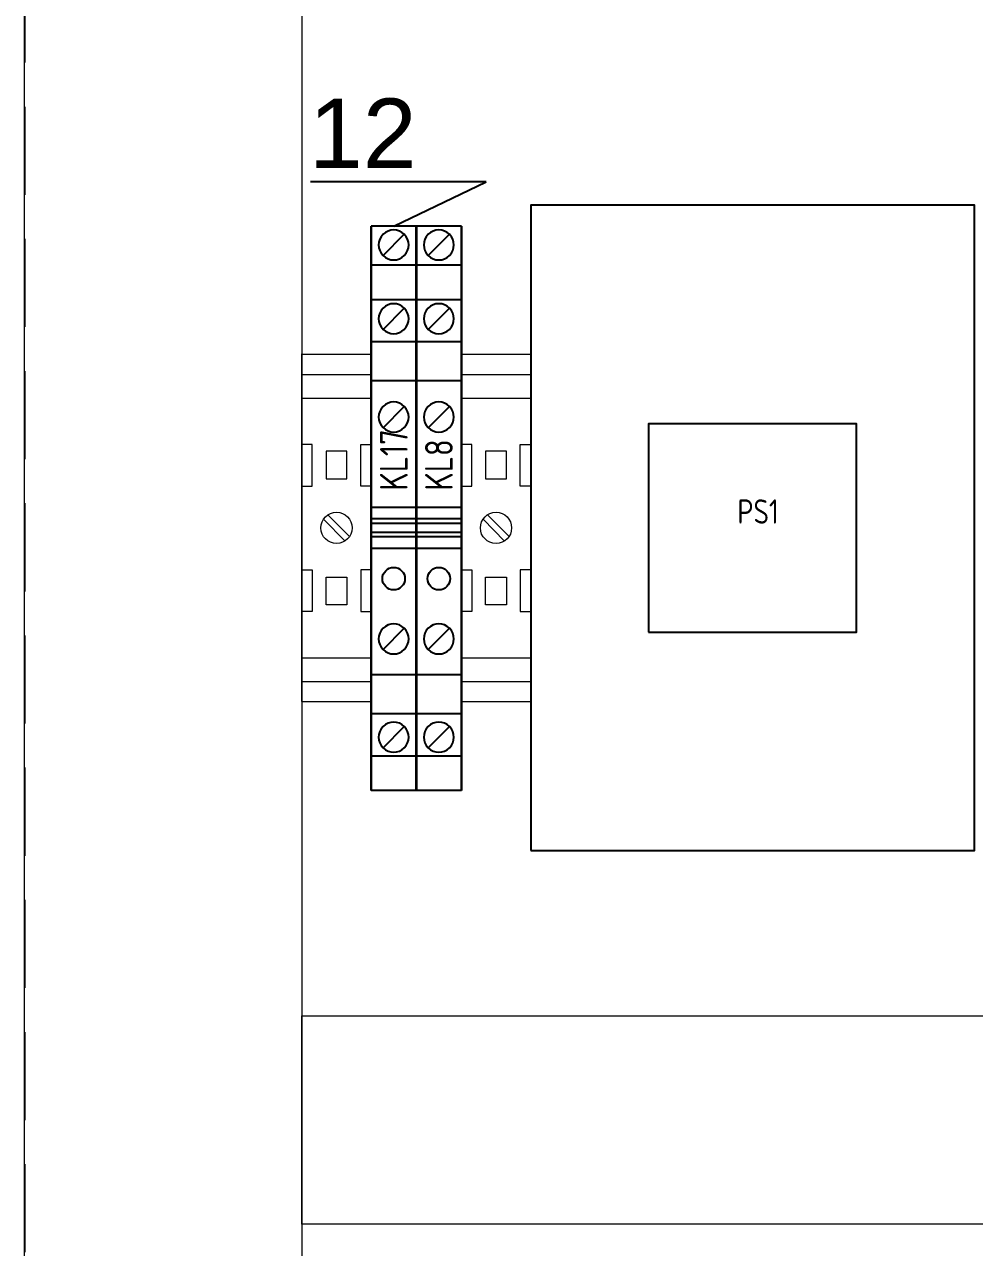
# Model space of a CAD drawing. Header units: millimetres. Extents: x 3520 to 8864, y 403 to 1747.
# Drawn here: x 5585.47 to 5601.91, y 839.32 to 860.48 of the extents above; entities that cross this region are included whole.
import ezdxf
from ezdxf import colors
from ezdxf.entities.mleader import LeaderData, LeaderLine
from ezdxf.math import Vec2, Vec3

# ---------------------------------------------------------------- set-up
doc = ezdxf.new("R2010")
doc.units = ezdxf.units.MM
for name, pattern in [('CENTER', [10.16, 6.35, -1.27, 1.27, -1.27]), ('DASHED', [19.05, 12.7, -6.35]), ('DOT', [0.559211, 0, -0.279605, 0, -0.279605])]:
    doc.linetypes.add(name, pattern=pattern)
doc.layers.add('1', color=1, linetype='Continuous')
doc.layers.add('Ссылки', color=6, linetype='Continuous')
doc.layers.add('AM_9', color=6, linetype='DASHED', lineweight=25)
doc.layers.add('Стерка', color=7, linetype='Continuous', lineweight=15)
doc.styles.get("Standard").update_dxf_attribs({"font": 'arial.ttf'})
doc.styles.add('ГОСТ В', font='GOST_0.TTF', dxfattribs={"height": 3.5})
doc.styles.add('ГОСТ тип А', font='GOST_0.TTF', dxfattribs={"height": 3.5})

# ---------------------------------------------------------------- blocks, each defined once
blk = doc.blocks.new('_None')
blk = doc.blocks.new('1_1058_02_12__2__0_in_AE_1058_500__2__0')
at = {"layer": 'AM_9'}
blk.add_line((-274.5, 763.55), (-274.5, 41.45), dxfattribs=at)

msp = doc.modelspace()

# ---------------------------------------------------------------- linework, layer by layer
at = {"color": 7}
for p, q in [((5591.467, 856.988, 1518.358), (5591.467, 847.226, 1518.358)), ((5592.248, 856.988, 1518.358), (5592.248, 847.226, 1518.358))]:
    msp.add_line(p, q, dxfattribs=at)
at = {"elevation": 1518.358}
for points in [[(5594.228, 846.189), (5601.908, 846.189), (5601.908, 857.349), (5594.228, 857.349)], [(5596.268, 849.969), (5599.868, 849.969), (5599.868, 853.569), (5596.268, 853.569)]]:
    msp.add_lwpolyline(points, close=True, dxfattribs=at)
at = {"layer": '1', "color": 7}
for p, q in [((5591.467, 856.311, 1518.358), (5591.467, 856.988, 1518.358)), ((5592.248, 856.988, 1518.358), (5591.467, 856.988, 1518.358)), ((5591.467, 856.988, 1518.358), (5591.467, 856.311, 1518.358)), ((5591.468, 856.311, 1518.358), (5591.468, 856.988, 1518.358)), ((5591.468, 856.988, 1518.358), (5591.468, 856.311, 1518.358)), ((5591.673, 856.479, 1518.358), (5592.041, 856.847, 1518.358)), ((5592.248, 856.311, 1518.358), (5592.248, 856.988, 1518.358)), ((5593.029, 856.988, 1518.358), (5592.248, 856.988, 1518.358)), ((5592.248, 856.988, 1518.358), (5592.248, 856.311, 1518.358)), ((5592.248, 856.311, 1518.358), (5592.248, 856.988, 1518.358)), ((5592.248, 856.988, 1518.358), (5592.248, 856.311, 1518.358)), ((5592.249, 856.311, 1518.358), (5592.249, 856.988, 1518.358)), ((5592.249, 856.988, 1518.358), (5592.249, 856.311, 1518.358)), ((5592.454, 856.479, 1518.358), (5592.822, 856.847, 1518.358)), ((5593.029, 856.311, 1518.358), (5593.029, 856.988, 1518.358)), ((5593.029, 856.988, 1518.358), (5593.029, 856.311, 1518.358)), ((5592.248, 856.311, 1518.358), (5591.467, 856.311, 1518.358)), ((5591.467, 855.712, 1518.358), (5591.467, 856.311, 1518.358)), ((5591.467, 856.311, 1518.358), (5591.467, 855.712, 1518.358)), ((5591.468, 855.712, 1518.358), (5591.468, 856.311, 1518.358)), ((5591.468, 856.311, 1518.358), (5591.468, 855.712, 1518.358)), ((5593.029, 856.311, 1518.358), (5592.248, 856.311, 1518.358)), ((5592.248, 855.712, 1518.358), (5592.248, 856.311, 1518.358)), ((5592.248, 856.311, 1518.358), (5592.248, 855.712, 1518.358)), ((5592.248, 855.712, 1518.358), (5592.248, 856.311, 1518.358)), ((5592.248, 856.311, 1518.358), (5592.248, 855.712, 1518.358)), ((5592.249, 855.712, 1518.358), (5592.249, 856.311, 1518.358)), ((5592.249, 856.311, 1518.358), (5592.249, 855.712, 1518.358)), ((5593.029, 855.712, 1518.358), (5593.029, 856.311, 1518.358)), ((5593.029, 856.311, 1518.358), (5593.029, 855.712, 1518.358)), ((5591.467, 854.988, 1518.358), (5591.467, 855.712, 1518.358)), ((5592.248, 855.712, 1518.358), (5591.467, 855.712, 1518.358)), ((5591.467, 855.712, 1518.358), (5591.467, 855.582, 1518.358)), ((5591.467, 855.582, 1518.358), (5591.467, 854.988, 1518.358)), ((5591.468, 854.988, 1518.358), (5591.468, 855.712, 1518.358)), ((5591.468, 855.712, 1518.358), (5591.468, 855.582, 1518.358)), ((5591.468, 855.582, 1518.358), (5591.468, 854.988, 1518.358)), ((5591.673, 855.203, 1518.358), (5592.041, 855.571, 1518.358)), ((5592.248, 854.988, 1518.358), (5592.248, 855.712, 1518.358)), ((5593.029, 855.712, 1518.358), (5592.248, 855.712, 1518.358)), ((5592.248, 855.712, 1518.358), (5592.248, 855.582, 1518.358)), ((5592.248, 854.988, 1518.358), (5592.248, 855.712, 1518.358)), ((5592.248, 855.712, 1518.358), (5592.248, 855.582, 1518.358)), ((5592.248, 855.582, 1518.358), (5592.248, 854.988, 1518.358)), ((5592.248, 855.582, 1518.358), (5592.248, 854.988, 1518.358)), ((5592.249, 854.988, 1518.358), (5592.249, 855.712, 1518.358)), ((5592.249, 855.712, 1518.358), (5592.249, 855.582, 1518.358)), ((5592.249, 855.582, 1518.358), (5592.249, 854.988, 1518.358)), ((5592.454, 855.203, 1518.358), (5592.822, 855.571, 1518.358)), ((5593.029, 854.988, 1518.358), (5593.029, 855.712, 1518.358)), ((5593.029, 855.712, 1518.358), (5593.029, 855.582, 1518.358)), ((5593.029, 855.582, 1518.358), (5593.029, 854.988, 1518.358)), ((5591.467, 855.514, 1518.358), (5591.467, 849.163, 1518.358)), ((5592.248, 855.514, 1518.358), (5592.248, 849.163, 1518.358)), ((5591.467, 854.312, 1518.358), (5591.467, 854.988, 1518.358)), ((5592.248, 854.988, 1518.358), (5591.467, 854.988, 1518.358)), ((5591.467, 854.988, 1518.358), (5591.467, 854.312, 1518.358)), ((5591.467, 854.988, 1518.358), (5591.467, 854.312, 1518.358)), ((5591.468, 854.312, 1518.358), (5591.468, 854.988, 1518.358)), ((5591.468, 854.988, 1518.358), (5591.468, 854.312, 1518.358)), ((5591.468, 854.988, 1518.358), (5591.468, 854.312, 1518.358)), ((5592.248, 854.988, 1518.358), (5591.652, 854.988, 1518.358)), ((5592.248, 854.312, 1518.358), (5592.248, 854.988, 1518.358)), ((5593.029, 854.988, 1518.358), (5592.248, 854.988, 1518.358)), ((5592.248, 854.988, 1518.358), (5592.248, 854.312, 1518.358)), ((5592.248, 854.988, 1518.358), (5592.248, 854.312, 1518.358)), ((5592.248, 854.312, 1518.358), (5592.248, 854.988, 1518.358)), ((5592.248, 854.988, 1518.358), (5592.248, 854.312, 1518.358)), ((5592.248, 854.988, 1518.358), (5592.248, 854.312, 1518.358)), ((5592.249, 854.312, 1518.358), (5592.249, 854.988, 1518.358)), ((5592.249, 854.988, 1518.358), (5592.249, 854.312, 1518.358)), ((5592.249, 854.988, 1518.358), (5592.249, 854.312, 1518.358)), ((5593.029, 854.988, 1518.358), (5592.433, 854.988, 1518.358)), ((5593.029, 854.312, 1518.358), (5593.029, 854.988, 1518.358)), ((5593.029, 854.988, 1518.358), (5593.029, 854.312, 1518.358)), ((5593.029, 854.988, 1518.358), (5593.029, 854.312, 1518.358)), ((5591.467, 852.125, 1518.358), (5591.467, 854.312, 1518.358)), ((5592.248, 854.312, 1518.358), (5591.467, 854.312, 1518.358)), ((5591.467, 854.312, 1518.358), (5591.467, 852.125, 1518.358)), ((5591.468, 852.125, 1518.358), (5591.468, 854.312, 1518.358)), ((5591.468, 854.312, 1518.358), (5591.468, 852.125, 1518.358)), ((5592.248, 854.312, 1518.358), (5591.652, 854.312, 1518.358)), ((5592.248, 852.125, 1518.358), (5592.248, 854.312, 1518.358)), ((5593.029, 854.312, 1518.358), (5592.248, 854.312, 1518.358)), ((5592.248, 854.312, 1518.358), (5592.248, 852.125, 1518.358)), ((5592.248, 852.125, 1518.358), (5592.248, 854.312, 1518.358)), ((5592.248, 854.312, 1518.358), (5592.248, 852.125, 1518.358)), ((5592.249, 852.125, 1518.358), (5592.249, 854.312, 1518.358)), ((5592.249, 854.312, 1518.358), (5592.249, 852.125, 1518.358)), ((5593.029, 854.312, 1518.358), (5592.433, 854.312, 1518.358)), ((5593.029, 852.125, 1518.358), (5593.029, 854.312, 1518.358)), ((5593.029, 854.312, 1518.358), (5593.029, 852.125, 1518.358)), ((5591.673, 853.503, 1518.358), (5592.041, 853.871, 1518.358)), ((5592.454, 853.503, 1518.358), (5592.822, 853.871, 1518.358)), ((5591.467, 851.925, 1518.358), (5591.467, 852.125, 1518.358)), ((5592.248, 852.125, 1518.358), (5591.467, 852.125, 1518.358)), ((5591.467, 852.125, 1518.358), (5591.467, 851.925, 1518.358)), ((5591.468, 851.925, 1518.358), (5591.468, 852.125, 1518.358)), ((5591.468, 852.125, 1518.358), (5591.468, 851.925, 1518.358)), ((5592.248, 851.925, 1518.358), (5592.248, 852.125, 1518.358)), ((5593.029, 852.125, 1518.358), (5592.248, 852.125, 1518.358)), ((5592.248, 852.125, 1518.358), (5592.248, 851.925, 1518.358)), ((5592.248, 851.925, 1518.358), (5592.248, 852.125, 1518.358)), ((5592.248, 852.125, 1518.358), (5592.248, 851.925, 1518.358)), ((5592.249, 851.925, 1518.358), (5592.249, 852.125, 1518.358)), ((5592.249, 852.125, 1518.358), (5592.249, 851.925, 1518.358)), ((5593.029, 851.925, 1518.358), (5593.029, 852.125, 1518.358)), ((5593.029, 852.125, 1518.358), (5593.029, 851.925, 1518.358)), ((5591.467, 851.847, 1518.358), (5591.467, 851.925, 1518.358)), ((5592.248, 851.925, 1518.358), (5591.467, 851.925, 1518.358)), ((5591.467, 851.925, 1518.358), (5591.467, 851.847, 1518.358)), ((5591.467, 851.691, 1518.358), (5591.467, 851.847, 1518.358)), ((5592.248, 851.847, 1518.358), (5591.467, 851.847, 1518.358)), ((5591.467, 851.847, 1518.358), (5591.467, 851.691, 1518.358)), ((5591.468, 851.847, 1518.358), (5591.468, 851.925, 1518.358)), ((5591.468, 851.925, 1518.358), (5591.468, 851.847, 1518.358)), ((5591.468, 851.691, 1518.358), (5591.468, 851.847, 1518.358)), ((5591.468, 851.847, 1518.358), (5591.468, 851.691, 1518.358)), ((5592.248, 851.847, 1518.358), (5592.248, 851.925, 1518.358)), ((5593.029, 851.925, 1518.358), (5592.248, 851.925, 1518.358)), ((5592.248, 851.925, 1518.358), (5592.248, 851.847, 1518.358)), ((5592.248, 851.847, 1518.358), (5592.248, 851.925, 1518.358)), ((5592.248, 851.925, 1518.358), (5592.248, 851.847, 1518.358)), ((5592.248, 851.691, 1518.358), (5592.248, 851.847, 1518.358)), ((5593.029, 851.847, 1518.358), (5592.248, 851.847, 1518.358)), ((5592.248, 851.847, 1518.358), (5592.248, 851.691, 1518.358)), ((5592.248, 851.691, 1518.358), (5592.248, 851.847, 1518.358)), ((5592.248, 851.847, 1518.358), (5592.248, 851.691, 1518.358)), ((5592.249, 851.847, 1518.358), (5592.249, 851.925, 1518.358)), ((5592.249, 851.925, 1518.358), (5592.249, 851.847, 1518.358)), ((5592.249, 851.691, 1518.358), (5592.249, 851.847, 1518.358)), ((5592.249, 851.847, 1518.358), (5592.249, 851.691, 1518.358)), ((5593.029, 851.847, 1518.358), (5593.029, 851.925, 1518.358)), ((5593.029, 851.925, 1518.358), (5593.029, 851.847, 1518.358)), ((5593.029, 851.691, 1518.358), (5593.029, 851.847, 1518.358)), ((5593.029, 851.847, 1518.358), (5593.029, 851.691, 1518.358)), ((5591.467, 851.613, 1518.358), (5591.467, 851.691, 1518.358)), ((5592.248, 851.691, 1518.358), (5591.467, 851.691, 1518.358)), ((5591.467, 851.691, 1518.358), (5591.467, 851.613, 1518.358)), ((5591.467, 851.412, 1518.358), (5591.467, 851.613, 1518.358)), ((5592.248, 851.613, 1518.358), (5591.467, 851.613, 1518.358)), ((5591.467, 851.613, 1518.358), (5591.467, 851.412, 1518.358)), ((5591.468, 851.613, 1518.358), (5591.468, 851.691, 1518.358)), ((5591.468, 851.691, 1518.358), (5591.468, 851.613, 1518.358)), ((5591.468, 851.412, 1518.358), (5591.468, 851.613, 1518.358)), ((5591.468, 851.613, 1518.358), (5591.468, 851.412, 1518.358)), ((5592.248, 851.613, 1518.358), (5592.248, 851.691, 1518.358)), ((5593.029, 851.691, 1518.358), (5592.248, 851.691, 1518.358)), ((5592.248, 851.691, 1518.358), (5592.248, 851.613, 1518.358)), ((5592.248, 851.613, 1518.358), (5592.248, 851.691, 1518.358)), ((5592.248, 851.691, 1518.358), (5592.248, 851.613, 1518.358)), ((5592.248, 851.412, 1518.358), (5592.248, 851.613, 1518.358)), ((5593.029, 851.613, 1518.358), (5592.248, 851.613, 1518.358)), ((5592.248, 851.613, 1518.358), (5592.248, 851.412, 1518.358)), ((5592.248, 851.412, 1518.358), (5592.248, 851.613, 1518.358)), ((5592.248, 851.613, 1518.358), (5592.248, 851.412, 1518.358)), ((5592.249, 851.613, 1518.358), (5592.249, 851.691, 1518.358)), ((5592.249, 851.691, 1518.358), (5592.249, 851.613, 1518.358)), ((5592.249, 851.412, 1518.358), (5592.249, 851.613, 1518.358)), ((5592.249, 851.613, 1518.358), (5592.249, 851.412, 1518.358)), ((5593.029, 851.613, 1518.358), (5593.029, 851.691, 1518.358)), ((5593.029, 851.691, 1518.358), (5593.029, 851.613, 1518.358)), ((5593.029, 851.412, 1518.358), (5593.029, 851.613, 1518.358)), ((5593.029, 851.613, 1518.358), (5593.029, 851.412, 1518.358)), ((5591.467, 849.228, 1518.358), (5591.467, 851.412, 1518.358)), ((5592.248, 851.412, 1518.358), (5591.467, 851.412, 1518.358)), ((5591.467, 851.412, 1518.358), (5591.467, 849.228, 1518.358)), ((5591.468, 849.228, 1518.358), (5591.468, 851.412, 1518.358)), ((5591.468, 851.412, 1518.358), (5591.468, 849.228, 1518.358)), ((5592.248, 849.228, 1518.358), (5592.248, 851.412, 1518.358)), ((5593.029, 851.412, 1518.358), (5592.248, 851.412, 1518.358)), ((5592.248, 851.412, 1518.358), (5592.248, 849.228, 1518.358)), ((5592.248, 849.228, 1518.358), (5592.248, 851.412, 1518.358)), ((5592.248, 851.412, 1518.358), (5592.248, 849.228, 1518.358)), ((5592.249, 849.228, 1518.358), (5592.249, 851.412, 1518.358)), ((5592.249, 851.412, 1518.358), (5592.249, 849.228, 1518.358)), ((5593.029, 849.228, 1518.358), (5593.029, 851.412, 1518.358)), ((5593.029, 851.412, 1518.358), (5593.029, 849.228, 1518.358)), ((5591.673, 849.666, 1518.358), (5592.041, 850.034, 1518.358)), ((5592.454, 849.666, 1518.358), (5592.822, 850.034, 1518.358)), ((5591.467, 849.233, 1518.358), (5591.467, 848.557, 1518.358)), ((5591.467, 848.553, 1518.358), (5591.467, 849.228, 1518.358)), ((5592.248, 849.228, 1518.358), (5591.467, 849.228, 1518.358)), ((5591.467, 849.228, 1518.358), (5591.467, 848.557, 1518.358)), ((5591.468, 849.233, 1518.358), (5591.468, 848.557, 1518.358)), ((5591.468, 848.553, 1518.358), (5591.468, 849.228, 1518.358)), ((5591.468, 849.228, 1518.358), (5591.468, 848.557, 1518.358)), ((5592.248, 849.233, 1518.358), (5592.248, 848.557, 1518.358)), ((5592.248, 849.233, 1518.358), (5592.248, 848.557, 1518.358)), ((5592.248, 848.553, 1518.358), (5592.248, 849.228, 1518.358)), ((5593.029, 849.228, 1518.358), (5592.248, 849.228, 1518.358)), ((5592.248, 849.228, 1518.358), (5592.248, 848.557, 1518.358)), ((5592.248, 848.553, 1518.358), (5592.248, 849.228, 1518.358)), ((5592.248, 849.228, 1518.358), (5592.248, 848.557, 1518.358)), ((5592.249, 849.233, 1518.358), (5592.249, 848.557, 1518.358)), ((5592.249, 848.553, 1518.358), (5592.249, 849.228, 1518.358)), ((5592.249, 849.228, 1518.358), (5592.249, 848.557, 1518.358)), ((5593.029, 849.233, 1518.358), (5593.029, 848.557, 1518.358)), ((5593.029, 848.553, 1518.358), (5593.029, 849.228, 1518.358)), ((5593.029, 849.228, 1518.358), (5593.029, 848.557, 1518.358)), ((5592.248, 848.557, 1518.358), (5591.467, 848.557, 1518.358)), ((5591.467, 848.557, 1518.358), (5591.467, 847.825, 1518.358)), ((5591.467, 847.825, 1518.358), (5591.467, 848.553, 1518.358)), ((5591.468, 848.557, 1518.358), (5591.468, 847.825, 1518.358)), ((5591.468, 847.825, 1518.358), (5591.468, 848.553, 1518.358)), ((5593.029, 848.557, 1518.358), (5592.248, 848.557, 1518.358)), ((5592.248, 848.557, 1518.358), (5592.248, 847.825, 1518.358)), ((5592.248, 848.557, 1518.358), (5592.248, 847.825, 1518.358)), ((5592.248, 847.825, 1518.358), (5592.248, 848.553, 1518.358)), ((5592.248, 847.825, 1518.358), (5592.248, 848.553, 1518.358)), ((5592.249, 848.557, 1518.358), (5592.249, 847.825, 1518.358)), ((5592.249, 847.825, 1518.358), (5592.249, 848.553, 1518.358)), ((5593.029, 848.557, 1518.358), (5593.029, 847.825, 1518.358)), ((5593.029, 847.825, 1518.358), (5593.029, 848.553, 1518.358)), ((5591.673, 847.966, 1518.358), (5592.041, 848.334, 1518.358)), ((5592.454, 847.966, 1518.358), (5592.822, 848.334, 1518.358)), ((5591.467, 847.226, 1518.358), (5591.467, 847.825, 1518.358)), ((5592.248, 847.825, 1518.358), (5591.467, 847.825, 1518.358)), ((5591.467, 847.825, 1518.358), (5591.467, 847.226, 1518.358)), ((5591.468, 847.226, 1518.358), (5591.468, 847.825, 1518.358)), ((5591.468, 847.825, 1518.358), (5591.468, 847.226, 1518.358)), ((5592.248, 847.226, 1518.358), (5592.248, 847.825, 1518.358)), ((5593.029, 847.825, 1518.358), (5592.248, 847.825, 1518.358)), ((5592.248, 847.825, 1518.358), (5592.248, 847.226, 1518.358)), ((5592.248, 847.226, 1518.358), (5592.248, 847.825, 1518.358)), ((5592.248, 847.825, 1518.358), (5592.248, 847.226, 1518.358)), ((5592.249, 847.226, 1518.358), (5592.249, 847.825, 1518.358)), ((5592.249, 847.825, 1518.358), (5592.249, 847.226, 1518.358)), ((5593.029, 847.226, 1518.358), (5593.029, 847.825, 1518.358)), ((5593.029, 847.825, 1518.358), (5593.029, 847.226, 1518.358)), ((5592.248, 847.226, 1518.358), (5591.467, 847.226, 1518.358)), ((5593.029, 847.226, 1518.358), (5592.248, 847.226, 1518.358))]:
    msp.add_line(p, q, dxfattribs=at)
for centre in [(5591.857, 850.892, 1518.358), (5592.638, 850.892, 1518.358)]:
    msp.add_circle(centre, 0.195, dxfattribs=at)
for centre, start, end in [((5591.857, 856.663, 1518.358), 45, 225), ((5591.857, 856.663, 1518.358), 225, 45), ((5592.638, 856.663, 1518.358), 45, 225), ((5592.638, 856.663, 1518.358), 225, 45), ((5591.857, 855.387, 1518.358), 45, 225), ((5591.857, 855.387, 1518.358), 225, 45), ((5592.638, 855.387, 1518.358), 45, 225), ((5592.638, 855.387, 1518.358), 225, 45), ((5591.857, 853.687, 1518.358), 45, 225), ((5591.857, 853.687, 1518.358), 225, 45), ((5592.638, 853.687, 1518.358), 45, 225), ((5592.638, 853.687, 1518.358), 225, 45), ((5591.857, 849.85, 1518.358), 45, 225), ((5592.638, 849.85, 1518.358), 45, 225), ((5591.857, 849.85, 1518.358), 225, 45), ((5592.638, 849.85, 1518.358), 225, 45), ((5591.857, 848.15, 1518.358), 45, 225), ((5592.638, 848.15, 1518.358), 45, 225), ((5591.857, 848.15, 1518.358), 225, 45), ((5592.638, 848.15, 1518.358), 225, 45)]:
    msp.add_arc(centre, 0.26, start, end, dxfattribs=at)
at = {"layer": '1', "color": 7, "linetype": 'CENTER'}
for p in [(5591.467, 855.582, 1518.358), (5591.468, 855.582, 1518.358), (5592.248, 855.582, 1518.358), (5592.248, 855.582, 1518.358), (5592.249, 855.582, 1518.358), (5593.029, 855.582, 1518.358)]:
    msp.add_point(p, dxfattribs=at)
at = {"layer": '1', "color": 7, "linetype": 'DOT'}
for p in [(5591.467, 854.656, 1518.358), (5592.248, 854.656, 1518.358)]:
    msp.add_point(p, dxfattribs=at)
at = {"layer": 'Стерка', "color": 7}
for p, q in [((5591.467, 847.226, 1518.358), (5591.467, 856.826, 1518.358)), ((5591.467, 856.826, 1518.358), (5591.467, 847.226, 1518.358)), ((5592.247, 856.826, 1518.358), (5592.247, 847.226, 1518.358)), ((5592.248, 847.226, 1518.358), (5592.248, 856.826, 1518.358)), ((5592.248, 856.826, 1518.358), (5592.248, 847.226, 1518.358)), ((5593.028, 856.826, 1518.358), (5593.028, 847.226, 1518.358)), ((5590.268, 854.778, 1518.358), (5590.268, 848.778, 1518.358)), ((5590.268, 854.778, 1518.358), (5590.268, 848.778, 1518.358)), ((5590.268, 854.778, 1518.358), (5590.268, 848.778, 1518.358)), ((5590.268, 854.778, 1518.358), (5590.268, 848.778, 1518.358)), ((5590.268, 854.778, 1518.358), (5590.268, 848.778, 1518.358)), ((5590.268, 848.778, 1518.358), (5590.268, 854.778, 1518.358)), ((5590.268, 848.778, 1518.358), (5590.268, 854.778, 1518.358)), ((5590.268, 854.778, 1518.358), (5590.268, 848.778, 1518.358)), ((5590.268, 848.778, 1518.358), (5590.268, 854.778, 1518.358)), ((5590.268, 848.778, 1518.358), (5590.268, 854.778, 1518.358)), ((5590.268, 854.778, 1518.358), (5590.268, 848.778, 1518.358)), ((5591.468, 854.769, 1518.358), (5590.268, 854.769, 1518.358)), ((5590.268, 854.769, 1518.358), (5590.268, 848.769, 1518.358)), ((5590.268, 848.769, 1518.358), (5590.268, 854.769, 1518.358)), ((5590.268, 848.769, 1518.358), (5590.268, 854.769, 1518.358)), ((5590.268, 854.769, 1518.358), (5590.268, 848.769, 1518.358)), ((5590.268, 854.769, 1518.358), (5590.268, 848.769, 1518.358)), ((5591.468, 854.769, 1518.358), (5591.468, 848.769, 1518.358)), ((5592.248, 854.769, 1518.358), (5592.248, 848.769, 1518.358)), ((5592.248, 854.769, 1518.358), (5592.248, 848.769, 1518.358)), ((5592.248, 854.769, 1518.358), (5592.248, 848.769, 1518.358)), ((5592.248, 854.769, 1518.358), (5592.248, 848.769, 1518.358)), ((5592.248, 854.769, 1518.358), (5592.248, 848.769, 1518.358)), ((5592.248, 848.769, 1518.358), (5592.248, 854.769, 1518.358)), ((5592.248, 848.769, 1518.358), (5592.248, 854.769, 1518.358)), ((5592.248, 854.769, 1518.358), (5592.248, 848.769, 1518.358)), ((5592.248, 848.769, 1518.358), (5592.248, 854.769, 1518.358)), ((5592.248, 848.769, 1518.358), (5592.248, 854.769, 1518.358)), ((5592.248, 854.769, 1518.358), (5592.248, 848.769, 1518.358)), ((5592.248, 854.76, 1518.358), (5592.248, 848.76, 1518.358)), ((5592.248, 854.76, 1518.358), (5592.248, 848.76, 1518.358)), ((5592.248, 848.76, 1518.358), (5592.248, 854.76, 1518.358)), ((5592.248, 848.76, 1518.358), (5592.248, 854.76, 1518.358)), ((5592.248, 854.76, 1518.358), (5592.248, 848.76, 1518.358)), ((5592.248, 854.76, 1518.358), (5592.248, 848.76, 1518.358)), ((5593.028, 854.778, 1518.358), (5593.028, 848.778, 1518.358)), ((5593.028, 854.778, 1518.358), (5593.028, 848.778, 1518.358)), ((5593.028, 854.778, 1518.358), (5593.028, 848.778, 1518.358)), ((5593.028, 854.778, 1518.358), (5593.028, 848.778, 1518.358)), ((5593.028, 854.778, 1518.358), (5593.028, 848.778, 1518.358)), ((5593.028, 848.778, 1518.358), (5593.028, 854.778, 1518.358)), ((5593.028, 848.778, 1518.358), (5593.028, 854.778, 1518.358)), ((5593.028, 854.778, 1518.358), (5593.028, 848.778, 1518.358)), ((5593.028, 848.778, 1518.358), (5593.028, 854.778, 1518.358)), ((5593.028, 848.778, 1518.358), (5593.028, 854.778, 1518.358)), ((5593.028, 854.778, 1518.358), (5593.028, 848.778, 1518.358)), ((5594.228, 854.769, 1518.358), (5593.028, 854.769, 1518.358)), ((5593.028, 854.769, 1518.358), (5593.028, 848.769, 1518.358)), ((5593.028, 848.769, 1518.358), (5593.028, 854.769, 1518.358)), ((5593.028, 848.769, 1518.358), (5593.028, 854.769, 1518.358)), ((5593.028, 854.769, 1518.358), (5593.028, 848.769, 1518.358)), ((5593.028, 854.769, 1518.358), (5593.028, 848.769, 1518.358)), ((5593.029, 854.769, 1518.358), (5593.029, 848.769, 1518.358)), ((5593.029, 854.769, 1518.358), (5593.029, 848.769, 1518.358)), ((5593.029, 854.769, 1518.358), (5593.029, 848.769, 1518.358)), ((5593.029, 854.769, 1518.358), (5593.029, 848.769, 1518.358)), ((5593.029, 854.769, 1518.358), (5593.029, 848.769, 1518.358)), ((5593.029, 848.769, 1518.358), (5593.029, 854.769, 1518.358)), ((5593.029, 848.769, 1518.358), (5593.029, 854.769, 1518.358)), ((5593.029, 854.769, 1518.358), (5593.029, 848.769, 1518.358)), ((5593.029, 848.769, 1518.358), (5593.029, 854.769, 1518.358)), ((5593.029, 848.769, 1518.358), (5593.029, 854.769, 1518.358)), ((5593.029, 854.769, 1518.358), (5593.029, 848.769, 1518.358)), ((5593.029, 854.76, 1518.358), (5593.029, 848.76, 1518.358)), ((5593.029, 854.76, 1518.358), (5593.029, 848.76, 1518.358)), ((5593.029, 848.76, 1518.358), (5593.029, 854.76, 1518.358)), ((5593.029, 848.76, 1518.358), (5593.029, 854.76, 1518.358)), ((5593.029, 854.76, 1518.358), (5593.029, 848.76, 1518.358)), ((5593.029, 854.76, 1518.358), (5593.029, 848.76, 1518.358)), ((5594.228, 854.769, 1518.358), (5594.228, 848.769, 1518.358)), ((5590.268, 854.478, 1518.358), (5590.268, 849.078, 1518.358)), ((5590.268, 854.478, 1518.358), (5590.268, 849.078, 1518.358)), ((5590.268, 854.469, 1518.358), (5590.268, 849.069, 1518.358)), ((5590.268, 854.469, 1518.358), (5590.268, 849.069, 1518.358)), ((5590.268, 854.423, 1518.358), (5591.468, 854.423, 1518.358)), ((5590.268, 854.298, 1518.358), (5590.268, 849.258, 1518.358)), ((5590.268, 854.298, 1518.358), (5590.268, 849.258, 1518.358)), ((5593.028, 854.478, 1518.358), (5593.028, 849.078, 1518.358)), ((5593.028, 854.478, 1518.358), (5593.028, 849.078, 1518.358)), ((5593.028, 854.469, 1518.358), (5593.028, 849.069, 1518.358)), ((5593.028, 854.469, 1518.358), (5593.028, 849.069, 1518.358)), ((5593.028, 854.423, 1518.358), (5594.228, 854.423, 1518.358)), ((5593.028, 854.298, 1518.358), (5593.028, 849.258, 1518.358)), ((5593.028, 854.298, 1518.358), (5593.028, 849.258, 1518.358)), ((5590.268, 854.015, 1518.358), (5591.468, 854.015, 1518.358)), ((5590.268, 853.878, 1518.358), (5590.268, 849.678, 1518.358)), ((5590.268, 853.878, 1518.358), (5590.268, 849.678, 1518.358)), ((5590.268, 853.869, 1518.358), (5590.268, 849.669, 1518.358)), ((5590.268, 853.869, 1518.358), (5590.268, 849.669, 1518.358)), ((5590.268, 853.869, 1518.358), (5590.268, 849.669, 1518.358)), ((5593.028, 854.015, 1518.358), (5594.228, 854.015, 1518.358)), ((5593.028, 853.878, 1518.358), (5593.028, 849.678, 1518.358)), ((5593.028, 853.878, 1518.358), (5593.028, 849.678, 1518.358)), ((5593.028, 853.869, 1518.358), (5593.028, 849.669, 1518.358)), ((5593.028, 853.869, 1518.358), (5593.028, 849.669, 1518.358)), ((5593.028, 853.869, 1518.358), (5593.028, 849.669, 1518.358)), ((5590.268, 849.078, 1518.358), (5590.268, 853.278, 1518.358)), ((5590.268, 849.078, 1518.358), (5590.268, 853.278, 1518.358)), ((5590.268, 849.069, 1518.358), (5590.268, 853.269, 1518.358)), ((5590.268, 849.069, 1518.358), (5590.268, 853.269, 1518.358)), ((5590.268, 849.069, 1518.358), (5590.268, 853.269, 1518.358)), ((5593.028, 849.078, 1518.358), (5593.028, 853.278, 1518.358)), ((5593.028, 849.078, 1518.358), (5593.028, 853.278, 1518.358)), ((5593.028, 849.069, 1518.358), (5593.028, 853.269, 1518.358)), ((5593.028, 849.069, 1518.358), (5593.028, 853.269, 1518.358)), ((5593.028, 849.069, 1518.358), (5593.028, 853.269, 1518.358)), ((5590.448, 853.212, 1518.358), (5590.268, 853.212, 1518.358)), ((5590.448, 852.492, 1518.358), (5590.448, 853.212, 1518.358)), ((5590.868, 853.098, 1518.358), (5590.688, 853.098, 1518.358)), ((5590.688, 853.098, 1518.358), (5590.688, 852.618, 1518.358)), ((5591.048, 853.098, 1518.358), (5590.868, 853.098, 1518.358)), ((5591.048, 852.618, 1518.358), (5591.048, 853.098, 1518.358)), ((5591.288, 852.492, 1518.358), (5591.288, 853.212, 1518.358)), ((5591.288, 853.212, 1518.358), (5591.468, 853.212, 1518.358)), ((5593.208, 853.212, 1518.358), (5593.028, 853.212, 1518.358)), ((5593.208, 852.492, 1518.358), (5593.208, 853.212, 1518.358)), ((5593.628, 853.098, 1518.358), (5593.448, 853.098, 1518.358)), ((5593.448, 853.098, 1518.358), (5593.448, 852.618, 1518.358)), ((5593.808, 853.098, 1518.358), (5593.628, 853.098, 1518.358)), ((5593.808, 852.618, 1518.358), (5593.808, 853.098, 1518.358)), ((5594.048, 852.492, 1518.358), (5594.048, 853.212, 1518.358)), ((5594.048, 853.212, 1518.358), (5594.228, 853.212, 1518.358)), ((5590.688, 852.618, 1518.358), (5591.048, 852.618, 1518.358)), ((5593.448, 852.618, 1518.358), (5593.808, 852.618, 1518.358)), ((5590.268, 852.492, 1518.358), (5590.448, 852.492, 1518.358)), ((5591.468, 852.492, 1518.358), (5591.288, 852.492, 1518.358)), ((5593.028, 852.492, 1518.358), (5593.208, 852.492, 1518.358)), ((5594.228, 852.492, 1518.358), (5594.048, 852.492, 1518.358)), ((5590.268, 851.178, 1518.358), (5590.268, 852.378, 1518.358)), ((5590.268, 851.178, 1518.358), (5590.268, 852.378, 1518.358)), ((5590.268, 851.169, 1518.358), (5590.268, 852.369, 1518.358)), ((5590.268, 851.169, 1518.358), (5590.268, 852.369, 1518.358)), ((5590.268, 851.169, 1518.358), (5590.268, 852.369, 1518.358)), ((5593.028, 851.178, 1518.358), (5593.028, 852.378, 1518.358)), ((5593.028, 851.178, 1518.358), (5593.028, 852.378, 1518.358)), ((5593.028, 851.169, 1518.358), (5593.028, 852.369, 1518.358)), ((5593.028, 851.169, 1518.358), (5593.028, 852.369, 1518.358)), ((5593.028, 851.169, 1518.358), (5593.028, 852.369, 1518.358)), ((5591.093, 851.62, 1518.358), (5590.719, 851.994, 1518.358)), ((5593.853, 851.62, 1518.358), (5593.479, 851.994, 1518.358)), ((5590.268, 851.778, 1518.358), (5590.268, 850.578, 1518.358)), ((5590.268, 851.778, 1518.358), (5590.268, 850.578, 1518.358)), ((5590.268, 851.769, 1518.358), (5590.268, 850.569, 1518.358)), ((5590.268, 851.769, 1518.358), (5590.268, 850.569, 1518.358)), ((5590.268, 851.769, 1518.358), (5590.268, 850.569, 1518.358)), ((5591.017, 851.543, 1518.358), (5590.643, 851.918, 1518.358)), ((5593.028, 851.778, 1518.358), (5593.028, 850.578, 1518.358)), ((5593.028, 851.778, 1518.358), (5593.028, 850.578, 1518.358)), ((5593.028, 851.769, 1518.358), (5593.028, 850.569, 1518.358)), ((5593.028, 851.769, 1518.358), (5593.028, 850.569, 1518.358)), ((5593.028, 851.769, 1518.358), (5593.028, 850.569, 1518.358)), ((5593.777, 851.543, 1518.358), (5593.403, 851.918, 1518.358)), ((5590.268, 851.045, 1518.358), (5590.448, 851.045, 1518.358)), ((5590.448, 851.045, 1518.358), (5590.448, 850.325, 1518.358)), ((5590.688, 850.439, 1518.358), (5590.688, 850.919, 1518.358)), ((5590.688, 850.919, 1518.358), (5591.048, 850.919, 1518.358)), ((5591.048, 850.919, 1518.358), (5591.048, 850.439, 1518.358)), ((5591.468, 851.045, 1518.358), (5591.288, 851.045, 1518.358)), ((5591.288, 851.045, 1518.358), (5591.288, 850.325, 1518.358)), ((5593.028, 851.045, 1518.358), (5593.208, 851.045, 1518.358)), ((5593.208, 851.045, 1518.358), (5593.208, 850.325, 1518.358)), ((5593.448, 850.439, 1518.358), (5593.448, 850.919, 1518.358)), ((5593.448, 850.919, 1518.358), (5593.808, 850.919, 1518.358)), ((5593.808, 850.919, 1518.358), (5593.808, 850.439, 1518.358)), ((5594.228, 851.045, 1518.358), (5594.048, 851.045, 1518.358)), ((5594.048, 851.045, 1518.358), (5594.048, 850.325, 1518.358)), ((5590.448, 850.325, 1518.358), (5590.268, 850.325, 1518.358)), ((5590.868, 850.439, 1518.358), (5590.688, 850.439, 1518.358)), ((5591.048, 850.439, 1518.358), (5590.868, 850.439, 1518.358)), ((5591.288, 850.325, 1518.358), (5591.468, 850.325, 1518.358)), ((5593.208, 850.325, 1518.358), (5593.028, 850.325, 1518.358)), ((5593.628, 850.439, 1518.358), (5593.448, 850.439, 1518.358)), ((5593.808, 850.439, 1518.358), (5593.628, 850.439, 1518.358)), ((5594.048, 850.325, 1518.358), (5594.228, 850.325, 1518.358)), ((5590.268, 849.522, 1518.358), (5591.468, 849.522, 1518.358)), ((5593.028, 849.522, 1518.358), (5594.228, 849.522, 1518.358)), ((5590.268, 849.115, 1518.358), (5591.468, 849.115, 1518.358)), ((5593.028, 849.115, 1518.358), (5594.228, 849.115, 1518.358)), ((5590.268, 848.769, 1518.358), (5591.468, 848.769, 1518.358)), ((5593.028, 848.769, 1518.358), (5594.228, 848.769, 1518.358)), ((5592.247, 847.226, 1518.358), (5591.467, 847.226, 1518.358)), ((5593.028, 847.226, 1518.358), (5592.248, 847.226, 1518.358))]:
    msp.add_line(p, q, dxfattribs=at)
at = {"layer": 'Стерка', "color": 7, "elevation": 1518.358}
for points in [[(5585.468, 822.7), (5585.468, 909.345), (5590.268, 909.345), (5590.268, 822.688)], [(5646.548, 839.731), (5590.268, 839.731), (5590.268, 843.331), (5646.548, 843.331)]]:
    msp.add_lwpolyline(points, close=True, dxfattribs=at)
at = {"layer": 'Стерка', "color": 7}
for centre in [(5590.868, 851.769, 1518.358), (5593.628, 851.769, 1518.358)]:
    msp.add_circle(centre, 0.27, dxfattribs=at)

# ---------------------------------------------------------------- block references
at = {"xscale": 0.12, "yscale": 0.12, "zscale": 0.12}
msp.add_blockref('1_1058_02_12__2__0_in_AE_1058_500__2__0', (5618.408, 817.72, 1518.358), dxfattribs=at)

# ---------------------------------------------------------------- texts
at = {"color": 7, "char_height": 0.48, "width": 1.68087, "attachment_point": 7, "rotation": 90, "style": 'ГОСТ тип А'}
for s, insert in [('KL17', (5592.099, 852.413, 1518.358)), ('KL8', (5592.88, 852.413, 1518.358))]:
    msp.add_mtext(s, dxfattribs=dict(at, insert=insert))
at = {"layer": 'Стерка', "color": 7, "insert": (5598.162, 852.053, 1518.358), "char_height": 0.42, "attachment_point": 5, "style": 'ГОСТ В'}
msp.add_mtext_dynamic_manual_height_columns('PS1', width=40, gutter_width=17.5, heights=[0], dxfattribs=at)

# ---------------------------------------------------------------- leaders
at = {"layer": 'Ссылки'}
ml = msp.add_multileader_mtext('Standard', dxfattribs=at)
ml.set_content('12', color=256)
ml.set_leader_properties()
ml.set_arrow_properties(name='NONE')
ml.build(insert=Vec2(0, 0))
ml.multileader.update_dxf_attribs({"text_right_attachment_type": 6, "dogleg_length": 0, "arrow_head_size": 1.2, "scale": 0.5})
ctx = ml.context
ctx.base_point, ctx.scale, ctx.char_height, ctx.arrow_head_size, ctx.landing_gap_size, ctx.plane_origin = Vec3(5589.461, 858.595, 1518.358), 0.5, 1.2, 1.2, 1.2, Vec3(5631.571, 856.221, 1518.358)
ctx.right_attachment, ctx.text_align_type = 6, 2
notes = []
notes.append((ctx, [(0, (1, 1, 0), (5593.455, 857.755, 1518.358), (-1, 0), 0, [(0, [(5591.857, 856.988, 1518.358)], 0, [])])]))
ctx.mtext.insert, ctx.mtext.alignment, ctx.mtext.flow_direction = Vec3(5592.255, 859.195, 1518.358), 3, 5
for ctx, leaders in notes:
    for number, flags, end, landing, length, lines in leaders:
        leader = LeaderData()
        leader.index, (leader.has_last_leader_line, leader.has_dogleg_vector, leader.attachment_direction) = number, flags
        leader.last_leader_point, leader.dogleg_vector, leader.dogleg_length = Vec3(end), Vec3(landing), length
        for number, points, colour, breaks in lines:
            line = LeaderLine()
            line.index, line.vertices, line.color, line.breaks = number, Vec3.list(points), colors.encode_raw_color(colour), breaks
            leader.lines.append(line)
        ctx.leaders.append(leader)

doc.saveas('drawing.dxf')
